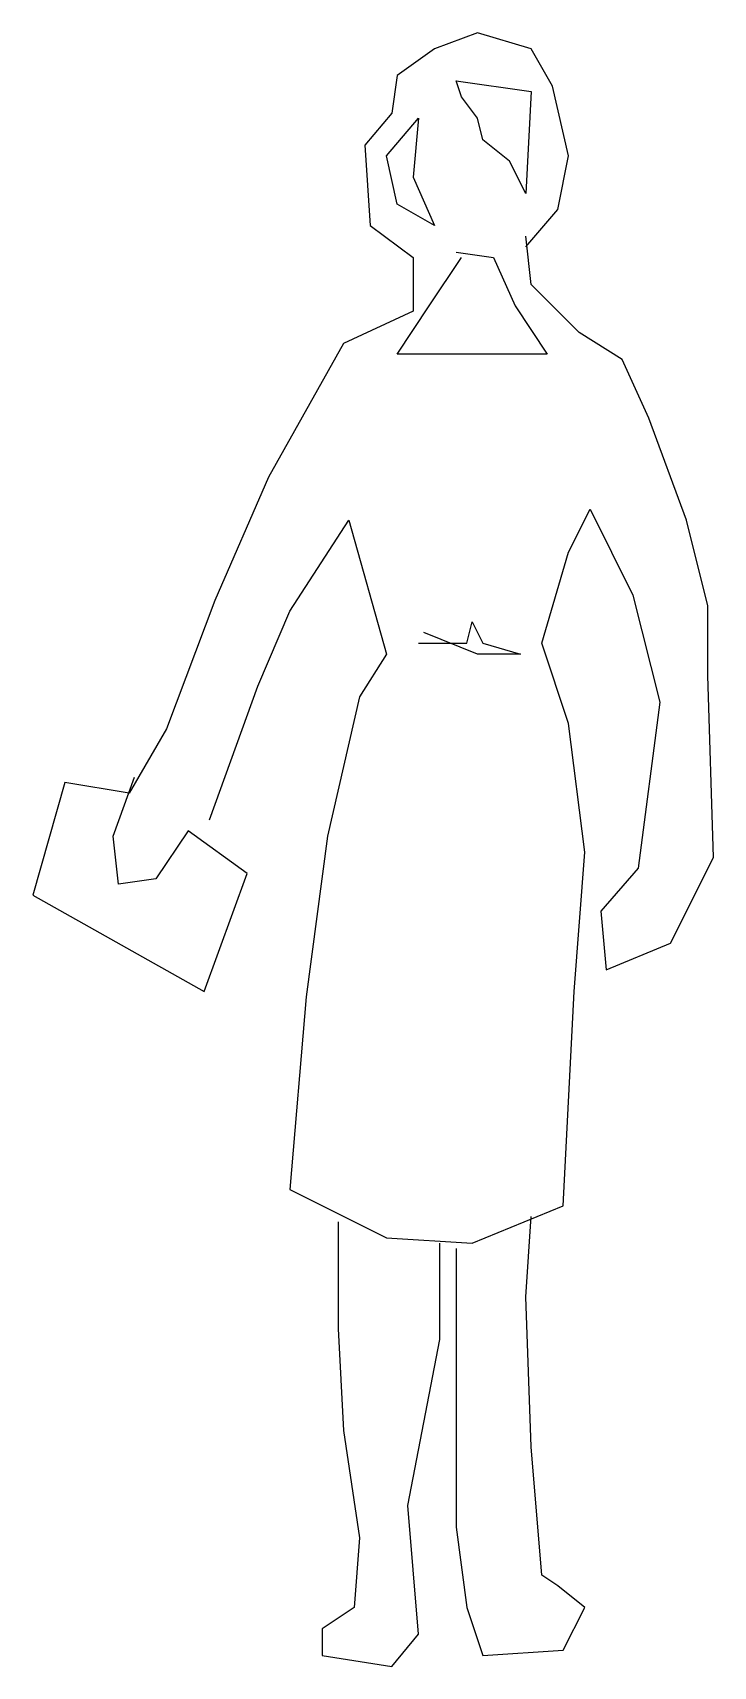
# Model space of a CAD drawing. Extents: x 5256 to 5923, y 2998 to 4600.
import ezdxf

# ---------------------------------------------------------------- set-up
doc = ezdxf.new("R2010")
doc.units = 0
doc.header["$LTSCALE"] = 1270
doc.header["$MEASUREMENT"] = 0
doc.layers.get('0').update_dxf_attribs({"linetype": 'CONTINUOUS'})

msp = doc.modelspace()

# ---------------------------------------------------------------- linework, layer by layer
at = {"linetype": 'CONTINUOUS'}
for p, q in [((5692, 4599.8), (5650, 4584)), ((5744.5, 4584), (5692, 4599.8)), ((5650, 4584), (5613.2, 4557.8)), ((5765.6, 4547.3), (5744.5, 4584)), ((5613.2, 4557.8), (5608, 4521)), ((5676.2, 4536.8), (5671, 4552.5)), ((5671, 4552.5), (5744.5, 4542)), ((5692, 4515.8), (5676.2, 4536.8)), ((5744.5, 4542), (5739.3, 4442.2)), ((5781.3, 4479), (5765.6, 4547.3)), ((5608, 4521), (5581.7, 4489.5)), ((5602.7, 4479), (5634.2, 4515.8)), ((5634.2, 4515.8), (5629, 4458)), ((5697.3, 4494.7), (5692, 4515.8)), ((5581.7, 4489.5), (5586.9, 4410.7)), ((5723.5, 4473.7), (5697.3, 4494.7)), ((5613.2, 4431.7), (5602.7, 4479)), ((5739.3, 4442.2), (5723.5, 4473.7)), ((5770.8, 4426.4), (5781.3, 4479)), ((5629, 4458), (5650, 4410.7)), ((5650, 4410.7), (5613.2, 4431.7)), ((5739.3, 4389.7), (5770.8, 4426.4)), ((5586.9, 4410.7), (5629, 4379.2)), ((5744.5, 4352.9), (5739.3, 4400.2)), ((5629, 4379.2), (5629, 4326.6)), ((5644.7, 4331.9), (5676.2, 4379.2)), ((5671, 4384.4), (5707.8, 4379.2)), ((5707.8, 4379.2), (5728.8, 4331.9)), ((5791.8, 4305.6), (5744.5, 4352.9)), ((5629, 4326.6), (5560.7, 4295.1)), ((5613.2, 4284.6), (5644.7, 4331.9)), ((5728.8, 4331.9), (5760.3, 4284.6)), ((5560.7, 4295.1), (5487.1, 4163.8)), ((5833.9, 4279.3), (5791.8, 4305.6)), ((5760.3, 4284.6), (5613.2, 4284.6)), ((5860.1, 4221.6), (5833.9, 4279.3)), ((5896.9, 4121.7), (5860.1, 4221.6)), ((5487.1, 4163.8), (5434.6, 4042.9)), ((5508.1, 4032.4), (5565.9, 4121.7)), ((5565.9, 4121.7), (5602.7, 3990.4)), ((5781.3, 4090.2), (5802.3, 4132.3)), ((5802.3, 4132.3), (5844.4, 4048.2)), ((5917.9, 4037.7), (5896.9, 4121.7)), ((5755, 4000.9), (5781.3, 4090.2)), ((5434.6, 4042.9), (5387.3, 3916.9)), ((5844.4, 4048.2), (5870.6, 3943.1)), ((5476.6, 3958.9), (5508.1, 4032.4)), ((5681.5, 4000.9), (5686.8, 4021.9)), ((5686.8, 4021.9), (5697.3, 4000.9)), ((5917.9, 3969.4), (5917.9, 4037.7)), ((5692, 3990.4), (5639.5, 4011.4)), ((5602.7, 3990.4), (5576.4, 3948.4)), ((5634.2, 4000.9), (5681.5, 4000.9)), ((5734, 3990.4), (5692, 3990.4)), ((5697.3, 4000.9), (5734, 3990.4)), ((5781.3, 3922.1), (5755, 4000.9)), ((5429.3, 3827.6), (5476.6, 3958.9)), ((5923.2, 3790.8), (5917.9, 3969.4)), ((5576.4, 3948.4), (5544.9, 3811.8)), ((5870.6, 3943.1), (5849.6, 3780.3)), ((5387.3, 3916.9), (5350.5, 3853.8)), ((5797.1, 3796), (5781.3, 3922.1)), ((5287.5, 3864.3), (5256, 3754)), ((5350.5, 3853.8), (5287.5, 3864.3)), ((5334.8, 3811.8), (5355.8, 3869.6)), ((5408.3, 3817), (5376.8, 3769.8)), ((5466.1, 3775), (5408.3, 3817)), ((5340, 3764.5), (5334.8, 3811.8)), ((5544.9, 3811.8), (5523.9, 3654.2)), ((5786.6, 3659.4), (5797.1, 3796)), ((5881.1, 3706.7), (5923.2, 3790.8)), ((5376.8, 3769.8), (5340, 3764.5)), ((5424.1, 3659.4), (5466.1, 3775)), ((5849.6, 3780.3), (5812.8, 3738.2)), ((5256, 3754), (5424.1, 3659.4)), ((5812.8, 3738.2), (5818.1, 3680.5)), ((5818.1, 3680.5), (5881.1, 3706.7)), ((5523.9, 3654.2), (5508.1, 3465.1)), ((5776.1, 3449.3), (5786.6, 3659.4)), ((5508.1, 3465.1), (5602.7, 3417.8)), ((5686.8, 3412.5), (5776.1, 3449.3)), ((5555.4, 3433.6), (5555.4, 3328.5)), ((5739.3, 3360), (5744.5, 3438.8)), ((5602.7, 3417.8), (5686.8, 3412.5)), ((5655.2, 3318), (5655.2, 3412.5)), ((5671, 3407.3), (5671, 3281.2)), ((5744.5, 3212.9), (5739.3, 3360)), ((5555.4, 3328.5), (5560.7, 3228.7)), ((5623.7, 3155.1), (5655.2, 3318)), ((5671, 3281.2), (5671, 3134.1)), ((5560.7, 3228.7), (5576.4, 3123.6)), ((5755, 3086.8), (5744.5, 3212.9)), ((5634.2, 3029), (5623.7, 3155.1)), ((5671, 3134.1), (5681.5, 3055.3)), ((5576.4, 3123.6), (5571.2, 3055.3)), ((5770.8, 3076.3), (5755, 3086.8)), ((5797.1, 3055.3), (5770.8, 3076.3)), ((5571.2, 3055.3), (5539.7, 3034.3)), ((5681.5, 3055.3), (5697.3, 3008)), ((5776.1, 3013.3), (5797.1, 3055.3)), ((5539.7, 3034.3), (5539.7, 3008)), ((5608, 2997.5), (5634.2, 3029)), ((5697.3, 3008), (5776.1, 3013.3)), ((5539.7, 3008), (5608, 2997.5))]:
    msp.add_line(p, q, dxfattribs=at)

doc.saveas('drawing.dxf')
